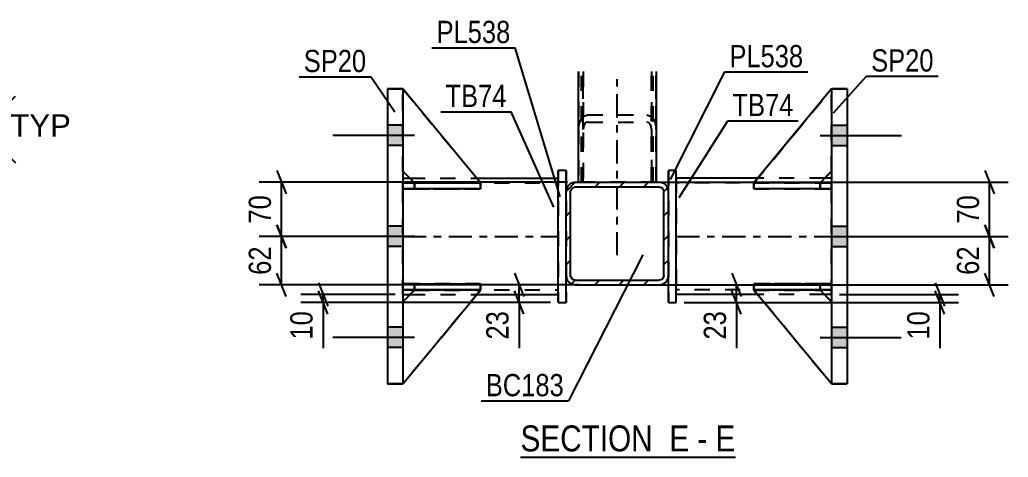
# Model space of a CAD drawing. Header units: millimetres. Extents: x 0 to 1757, y 0 to 560.
# Drawn here: x 1187.6 to 1314.9, y 61.3 to 117.6 of the extents above; entities that cross this region are included whole.
import ezdxf

# ---------------------------------------------------------------- set-up
doc = ezdxf.new("R2010")
doc.units = ezdxf.units.MM
doc.linetypes.add('DXK_LINE_DOT2', pattern=[3.9198, 1.9599, -1.9599])
doc.linetypes.add('DXK_LINE_DOT3', pattern=[5.9187, 2.979, -0.9799, 0.9799, -0.9799])
doc.styles.add('Arial', font='ARIAL.TTF', dxfattribs={"height": 0.2})
doc.styles.add('Arial Narrow', font='ARIALN.TTF', dxfattribs={"height": 0.2})

# ---------------------------------------------------------------- blocks, each defined once
blk = doc.blocks.new('Unknown-814276635-18 - 1250')
at = {"color": 6, "linetype": 'Continuous'}
blk.add_line((1252.1, 61.33), (1279.75, 61.33), dxfattribs=at)
at = {"color": 0, "linetype": 'Continuous'}
for points in [[(1270.21, 62.08), (1270.21, 65.58), (1252.1, 65.58), (1252.1, 62.08)], [(1273.82, 62.08), (1273.82, 65.58), (1271.26, 65.58), (1271.26, 62.08)], [(1276.14, 62.08), (1276.14, 65.58), (1274.87, 65.58), (1274.87, 62.08)], [(1279.75, 62.08), (1279.75, 65.58), (1277.19, 65.58), (1277.19, 62.08)]]:
    blk.add_wipeout(points, dxfattribs=at)
at = {"color": 7, "linetype": 'Continuous', "style": 'Arial Narrow'}
for s, p in [('SECTION ', (1252.1, 62.08)), ('E', (1271.26, 62.08)), ('E', (1277.19, 62.08)), ('-', (1274.87, 62.08))]:
    blk.add_text(s, height=3.34, dxfattribs=at).set_placement(p)
blk = doc.blocks.new('Part-814276635-1254 - 1250')
at = {"color": 7, "linetype": 'DXK_LINE_DOT2'}
for p, q in [((1292.15, 108.76), (1282.15, 96.65)), ((1282.15, 96.65), (1292.15, 108.76)), ((1292.15, 98.15), (1292.15, 108.76)), ((1290.65, 96.65), (1292.15, 98.15)), ((1290.65, 96.65), (1292.15, 98.15)), ((1282.15, 96.65), (1290.65, 96.65)), ((1282.15, 96.65), (1282.15, 96.65)), ((1290.65, 96.65), (1282.15, 96.65)), ((1290.65, 96.65), (1290.65, 96.65))]:
    blk.add_line(p, q, dxfattribs=at)
blk = doc.blocks.new('Part-814276635-1397 - 1250')
at = {"color": 7, "linetype": 'DXK_LINE_DOT2'}
for p, q in [((1236.95, 83.66), (1238.45, 83.66)), ((1246.95, 83.66), (1236.95, 83.66)), ((1236.95, 83.66), (1236.95, 83.66)), ((1236.95, 83.66), (1236.95, 82.86)), ((1236.95, 83.66), (1236.95, 82.86)), ((1238.45, 82.86), (1236.95, 82.86)), ((1236.95, 82.86), (1246.95, 82.86)), ((1236.95, 82.86), (1236.95, 82.86)), ((1238.45, 83.66), (1246.95, 83.66)), ((1238.45, 83.66), (1238.45, 82.86)), ((1246.95, 82.86), (1238.45, 82.86)), ((1246.95, 83.66), (1246.95, 82.86))]:
    blk.add_line(p, q, dxfattribs=at)
blk = doc.blocks.new('Part-814276635-1310 - 1250')
at = {"color": 2, "linetype": 'Continuous'}
for p, q in [((1238.45, 82.85), (1236.95, 81.35)), ((1236.95, 70.76), (1246.95, 82.85)), ((1246.95, 82.85), (1238.45, 82.85)), ((1238.45, 82.85), (1238.45, 82.85)), ((1246.95, 82.85), (1246.95, 82.85))]:
    blk.add_line(p, q, dxfattribs=at)
at = {"color": 7, "linetype": 'DXK_LINE_DOT2'}
for p, q in [((1236.95, 81.35), (1238.45, 82.85)), ((1236.95, 70.76), (1246.95, 82.85)), ((1238.45, 82.85), (1246.95, 82.85)), ((1236.95, 81.35), (1236.95, 70.76))]:
    blk.add_line(p, q, dxfattribs=at)
blk = doc.blocks.new('Part-814276635-1253 - 1250')
at = {"color": 7, "linetype": 'DXK_LINE_DOT2'}
for p, q in [((1282.15, 82.86), (1282.15, 83.66)), ((1282.15, 83.66), (1290.65, 83.66)), ((1292.15, 83.66), (1282.15, 83.66)), ((1290.65, 82.86), (1282.15, 82.86)), ((1282.15, 82.86), (1292.15, 82.86)), ((1290.65, 82.86), (1290.65, 83.66)), ((1290.65, 83.66), (1292.15, 83.66)), ((1292.15, 82.86), (1290.65, 82.86)), ((1292.15, 82.86), (1292.15, 83.66)), ((1292.15, 82.86), (1292.15, 83.66)), ((1292.15, 83.66), (1292.15, 83.66)), ((1292.15, 82.86), (1292.15, 82.86))]:
    blk.add_line(p, q, dxfattribs=at)
blk = doc.blocks.new('Part-814276635-1304 - 1250')
at = {"color": 2, "linetype": 'Continuous'}
for p, q in [((1282.65, 97.26), (1272.15, 97.26)), ((1292.15, 97.26), (1291.26, 97.26)), ((1282.64, 82.26), (1272.15, 82.26)), ((1292.15, 82.26), (1291.24, 82.26))]:
    blk.add_line(p, q, dxfattribs=at)
at = {"color": 7, "linetype": 'DXK_LINE_DOT2'}
for p, q in [((1272.15, 97.26), (1272.15, 97.26)), ((1272.15, 97.26), (1272.15, 82.26)), ((1272.15, 82.26), (1272.15, 97.26)), ((1272.15, 97.26), (1272.15, 97.26)), ((1291.26, 97.26), (1282.65, 97.26)), ((1292.15, 97.26), (1292.15, 97.26)), ((1292.15, 97.26), (1292.15, 97.26)), ((1292.15, 97.26), (1292.15, 82.26)), ((1292.15, 82.26), (1292.15, 97.26)), ((1272.15, 96.66), (1272.15, 96.66)), ((1292.15, 96.66), (1272.15, 96.66)), ((1272.15, 82.86), (1272.15, 82.86)), ((1292.15, 82.86), (1272.15, 82.86)), ((1272.15, 82.26), (1272.15, 82.26)), ((1272.15, 82.26), (1272.15, 82.26)), ((1291.24, 82.26), (1282.64, 82.26)), ((1292.15, 82.26), (1292.15, 82.26)), ((1292.15, 82.26), (1292.15, 82.26))]:
    blk.add_line(p, q, dxfattribs=at)
at = {"color": 7, "linetype": 'DXK_LINE_DOT3'}
blk.add_line((1272.15, 89.76), (1292.15, 89.76), dxfattribs=at)
blk = doc.blocks.new('Part-814276635-1255 - 1250')
at = {"color": 2, "linetype": 'Continuous'}
for p, q in [((1292.15, 108.76), (1282.15, 96.65)), ((1292.15, 108.76), (1292.15, 108.76)), ((1292.15, 108.76), (1292.15, 108.76)), ((1290.66, 96.66), (1292.15, 98.15)), ((1283.4, 96.65), (1282.15, 96.65)), ((1282.15, 96.65), (1282.15, 96.65))]:
    blk.add_line(p, q, dxfattribs=at)
at = {"color": 7, "linetype": 'DXK_LINE_DOT2'}
for p, q in [((1292.15, 108.76), (1282.15, 96.65)), ((1292.15, 98.15), (1292.15, 108.76)), ((1290.65, 96.65), (1292.15, 98.15)), ((1290.65, 96.65), (1282.15, 96.65)), ((1290.65, 96.65), (1283.4, 96.65)), ((1290.65, 96.65), (1290.66, 96.66)), ((1290.65, 96.65), (1290.65, 96.65))]:
    blk.add_line(p, q, dxfattribs=at)
blk = doc.blocks.new('Part-814276635-1335 - 1250')
at = {"color": 2, "linetype": 'Continuous'}
for p, q in [((1259.55, 96.72), (1259.55, 110.97)), ((1269.55, 110.97), (1269.55, 96.72))]:
    blk.add_line(p, q, dxfattribs=at)
at = {"color": 7, "linetype": 'DXK_LINE_DOT2'}
for p, q in [((1259.55, 110.97), (1259.55, 103.54)), ((1260.15, 110.97), (1260.15, 96.72)), ((1260.15, 103.54), (1260.15, 110.97)), ((1268.95, 110.97), (1268.95, 103.54)), ((1268.95, 96.72), (1268.95, 110.97)), ((1269.55, 103.54), (1269.55, 110.97)), ((1259.64, 104.25), (1259.9, 104.85)), ((1259.9, 104.85), (1260.29, 105.25)), ((1260.29, 105.25), (1260.75, 105.4)), ((1260.52, 104.4), (1260.33, 104.19)), ((1260.75, 104.47), (1260.52, 104.4)), ((1260.75, 105.4), (1268.35, 105.4)), ((1260.75, 104.47), (1268.35, 104.47)), ((1268.35, 105.4), (1268.81, 105.25)), ((1268.58, 104.4), (1268.35, 104.47)), ((1268.77, 104.19), (1268.58, 104.4)), ((1268.81, 105.25), (1269.2, 104.85)), ((1269.2, 104.85), (1269.46, 104.25)), ((1259.55, 103.54), (1259.64, 104.25)), ((1259.55, 103.54), (1259.55, 96.72)), ((1260.2, 103.89), (1260.15, 103.54)), ((1260.15, 96.72), (1260.15, 103.54)), ((1260.33, 104.19), (1260.2, 103.89)), ((1268.9, 103.89), (1268.77, 104.19)), ((1268.95, 103.54), (1268.9, 103.89)), ((1268.95, 103.54), (1268.95, 96.72)), ((1269.46, 104.25), (1269.55, 103.54)), ((1269.55, 96.72), (1269.55, 103.54)), ((1259.55, 96.72), (1269.55, 96.72))]:
    blk.add_line(p, q, dxfattribs=at)
blk = doc.blocks.new('Part-814276635-1256 - 1250')
at = {"color": 7, "linetype": 'DXK_LINE_DOT2'}
for p, q in [((1282.15, 82.85), (1290.65, 82.85)), ((1292.15, 70.76), (1282.15, 82.85)), ((1282.15, 82.85), (1282.15, 82.85)), ((1290.65, 82.85), (1282.15, 82.85)), ((1282.15, 82.85), (1292.15, 70.76)), ((1290.65, 82.85), (1292.15, 81.35)), ((1290.65, 82.85), (1290.65, 82.85)), ((1292.15, 81.35), (1290.65, 82.85)), ((1292.15, 81.35), (1292.15, 70.76))]:
    blk.add_line(p, q, dxfattribs=at)
blk = doc.blocks.new('Part-814276635-1394 - 1250')
at = {"color": 2, "linetype": 'Continuous'}
for p, q in [((1236.95, 95.86), (1236.95, 96.66)), ((1236.95, 96.66), (1245.7, 96.66)), ((1236.95, 96.66), (1236.95, 96.66)), ((1246.95, 95.86), (1236.95, 95.86)), ((1236.95, 95.86), (1236.95, 95.86)), ((1246.95, 96.66), (1246.94, 96.66)), ((1246.95, 95.86), (1246.95, 96.66))]:
    blk.add_line(p, q, dxfattribs=at)
at = {"color": 7, "linetype": 'DXK_LINE_DOT2'}
for p, q in [((1236.95, 95.86), (1236.95, 96.66)), ((1238.45, 96.66), (1236.95, 96.66)), ((1236.95, 95.86), (1238.45, 95.86)), ((1238.45, 95.86), (1238.45, 96.66)), ((1238.45, 96.66), (1246.94, 96.66)), ((1238.45, 95.86), (1246.95, 95.86))]:
    blk.add_line(p, q, dxfattribs=at)
blk = doc.blocks.new('Part-814276635-1273 - 1250')
at = {"color": 2, "linetype": 'Continuous'}
for p, q in [((1236.95, 97.26), (1237.84, 97.26)), ((1246.45, 97.26), (1256.95, 97.26)), ((1236.95, 82.26), (1237.86, 82.26)), ((1246.46, 82.26), (1256.95, 82.26))]:
    blk.add_line(p, q, dxfattribs=at)
at = {"color": 7, "linetype": 'DXK_LINE_DOT2'}
for p, q in [((1236.95, 97.26), (1236.95, 97.26)), ((1236.95, 97.26), (1236.95, 82.26)), ((1236.95, 82.26), (1236.95, 97.26)), ((1236.95, 97.26), (1236.95, 97.26)), ((1237.84, 97.26), (1246.45, 97.26)), ((1256.95, 82.26), (1256.95, 97.26)), ((1256.95, 82.26), (1256.95, 97.26)), ((1236.95, 96.66), (1236.95, 96.66)), ((1236.95, 96.66), (1256.95, 96.66)), ((1236.95, 82.86), (1236.95, 82.86)), ((1236.95, 82.86), (1256.95, 82.86)), ((1236.95, 82.26), (1236.95, 82.26)), ((1236.95, 82.26), (1236.95, 82.26)), ((1237.86, 82.26), (1246.46, 82.26))]:
    blk.add_line(p, q, dxfattribs=at)
at = {"color": 7, "linetype": 'DXK_LINE_DOT3'}
blk.add_line((1236.95, 89.76), (1256.95, 89.76), dxfattribs=at)
blk = doc.blocks.new('Part-814276635-1257 - 1250')
at = {"color": 2, "linetype": 'Continuous'}
for p, q in [((1282.15, 82.85), (1282.15, 82.85)), ((1290.65, 82.85), (1282.15, 82.85)), ((1292.15, 70.76), (1282.15, 82.85)), ((1290.65, 82.85), (1290.65, 82.85)), ((1292.15, 81.35), (1290.65, 82.85))]:
    blk.add_line(p, q, dxfattribs=at)
at = {"color": 7, "linetype": 'DXK_LINE_DOT2'}
for p, q in [((1282.15, 82.85), (1290.65, 82.85)), ((1292.15, 70.76), (1282.15, 82.85)), ((1290.65, 82.85), (1292.15, 81.35)), ((1292.15, 81.35), (1292.15, 70.76))]:
    blk.add_line(p, q, dxfattribs=at)
blk = doc.blocks.new('Part-814276635-1395 - 1250')
at = {"color": 2, "linetype": 'Continuous'}
for p, q in [((1236.95, 82.86), (1236.95, 83.66)), ((1236.95, 83.66), (1246.95, 83.66)), ((1236.95, 83.66), (1236.95, 83.66)), ((1246.95, 82.86), (1236.95, 82.86)), ((1236.95, 82.86), (1236.95, 82.86)), ((1246.95, 82.86), (1246.95, 83.66))]:
    blk.add_line(p, q, dxfattribs=at)
at = {"color": 7, "linetype": 'DXK_LINE_DOT2'}
for p, q in [((1236.95, 82.86), (1236.95, 83.66)), ((1238.45, 83.66), (1236.95, 83.66)), ((1236.95, 82.86), (1238.45, 82.86)), ((1238.45, 82.86), (1238.45, 83.66)), ((1246.95, 83.66), (1238.45, 83.66)), ((1238.45, 82.86), (1246.95, 82.86))]:
    blk.add_line(p, q, dxfattribs=at)
blk = doc.blocks.new('Part-814276635-1331 - 1250')
at = {"linetype": 'Continuous'}
h = blk.add_hatch(dxfattribs=at)
h.set_pattern_fill('', scale=0.7, style=0, pattern_type=0)
h.set_pattern_definition([(45, (1259.15, 96.7202), (-1.57154, 1.57154), [])])
h.paths.add_polyline_path([(1269.95, 96.72), (1259.15, 96.72), (1258.69, 96.63), (1258.3, 96.37), (1258.04, 95.98), (1257.95, 95.52), (1257.95, 84.72), (1258.04, 84.26), (1258.3, 83.87), (1258.69, 83.61), (1259.15, 83.52), (1269.95, 83.52), (1270.41, 83.61), (1270.8, 83.87), (1271.06, 84.26), (1271.15, 84.72), (1271.15, 95.52), (1271.06, 95.98), (1270.8, 96.37), (1270.41, 96.63)])
h.paths.add_polyline_path([(1270.5, 95.75), (1270.55, 95.52), (1270.55, 84.72), (1270.5, 84.49), (1270.37, 84.3), (1270.18, 84.17), (1269.95, 84.12), (1259.15, 84.12), (1258.92, 84.17), (1258.73, 84.3), (1258.6, 84.49), (1258.55, 84.72), (1258.55, 95.52), (1258.6, 95.75), (1258.73, 95.94), (1258.92, 96.07), (1259.15, 96.12), (1269.95, 96.12), (1270.18, 96.07), (1270.37, 95.94)])
at = {"color": 2, "linetype": 'Continuous'}
for p, q in [((1259.15, 96.72), (1258.69, 96.63)), ((1259.15, 96.72), (1259.15, 96.72)), ((1259.15, 96.72), (1269.95, 96.72)), ((1269.95, 96.72), (1269.95, 96.72)), ((1270.41, 96.63), (1269.95, 96.72)), ((1258.04, 95.98), (1257.95, 95.52)), ((1257.95, 95.52), (1257.95, 95.52)), ((1257.95, 84.72), (1257.95, 95.52)), ((1258.55, 95.52), (1258.6, 95.75)), ((1258.55, 95.52), (1258.55, 95.52)), ((1258.55, 84.72), (1258.55, 95.52)), ((1258.6, 95.75), (1258.73, 95.94)), ((1258.73, 95.94), (1258.92, 96.07)), ((1258.92, 96.07), (1259.15, 96.12)), ((1259.15, 96.12), (1259.15, 96.12)), ((1259.15, 96.12), (1269.95, 96.12)), ((1269.95, 96.12), (1269.95, 96.12)), ((1269.95, 96.12), (1270.18, 96.07)), ((1270.18, 96.07), (1270.37, 95.94)), ((1270.37, 95.94), (1270.5, 95.75)), ((1270.5, 95.75), (1270.55, 95.52)), ((1270.55, 95.52), (1270.55, 95.52)), ((1270.55, 84.72), (1270.55, 95.52)), ((1271.15, 95.52), (1271.06, 95.98)), ((1271.15, 95.52), (1271.15, 95.52)), ((1271.15, 84.72), (1271.15, 95.52)), ((1257.95, 84.72), (1257.95, 84.72)), ((1257.95, 84.72), (1258.04, 84.26)), ((1258.55, 84.72), (1258.55, 84.72)), ((1258.6, 84.49), (1258.55, 84.72)), ((1258.73, 84.3), (1258.6, 84.49)), ((1258.92, 84.17), (1258.73, 84.3)), ((1259.15, 84.12), (1258.92, 84.17)), ((1259.15, 84.12), (1259.15, 84.12)), ((1259.15, 84.12), (1269.95, 84.12)), ((1270.18, 84.17), (1269.95, 84.12)), ((1269.95, 84.12), (1269.95, 84.12)), ((1270.37, 84.3), (1270.18, 84.17)), ((1270.5, 84.49), (1270.37, 84.3)), ((1270.55, 84.72), (1270.5, 84.49)), ((1270.55, 84.72), (1270.55, 84.72)), ((1271.06, 84.26), (1271.15, 84.72)), ((1271.15, 84.72), (1271.15, 84.72)), ((1258.69, 83.61), (1259.15, 83.52)), ((1259.15, 83.52), (1259.15, 83.52)), ((1259.15, 83.52), (1269.95, 83.52)), ((1269.95, 83.52), (1270.41, 83.61)), ((1269.95, 83.52), (1269.95, 83.52))]:
    blk.add_line(p, q, dxfattribs=at)
at = {"color": 7, "linetype": 'DXK_LINE_DOT3'}
blk.add_line((1264.55, 90.12), (1264.55, 90.12), dxfattribs=at)
at = {"color": 2, "linetype": 'Continuous'}
for centre, start, end in [((1259.15, 95.52), 112.4999, 157.4999), ((1269.95, 95.52), 22.4999, 67.4999), ((1259.15, 84.72), 202.4999, 247.4999), ((1269.95, 84.72), 292.4999, 337.4999)]:
    blk.add_arc(centre, 1.2, start, end, dxfattribs=at)
blk = doc.blocks.new('Part-814276635-1294 - 1250')
at = {"color": 2, "linetype": 'Continuous'}
for p, q in [((1256.95, 81.26), (1256.95, 98.26)), ((1257.95, 98.26), (1256.95, 98.26)), ((1257.95, 95.52), (1257.95, 98.26)), ((1257.95, 81.26), (1257.95, 84.72)), ((1256.95, 81.26), (1257.95, 81.26))]:
    blk.add_line(p, q, dxfattribs=at)
at = {"color": 7, "linetype": 'DXK_LINE_DOT2'}
for p, q in [((1256.95, 98.26), (1256.95, 81.26)), ((1257.95, 98.26), (1257.95, 81.26)), ((1257.95, 84.72), (1257.95, 95.52))]:
    blk.add_line(p, q, dxfattribs=at)
blk = doc.blocks.new('Bolt-814276635-1423 - 1250')
at = {"linetype": 'Continuous'}
for points in [[(1294.15, 101.46), (1294.15, 104.06), (1292.15, 104.06), (1292.15, 101.46)], [(1294.15, 101.46), (1294.15, 104.06), (1292.15, 104.06), (1292.15, 101.46)], [(1294.15, 101.46), (1294.15, 104.06), (1292.15, 104.06), (1292.15, 101.46)], [(1294.15, 88.46), (1294.15, 91.06), (1292.15, 91.06), (1292.15, 88.46)], [(1294.15, 88.46), (1294.15, 91.06), (1292.15, 91.06), (1292.15, 88.46)], [(1294.15, 75.46), (1294.15, 78.06), (1292.15, 78.06), (1292.15, 75.46)], [(1294.15, 75.46), (1294.15, 78.06), (1292.15, 78.06), (1292.15, 75.46)], [(1294.15, 75.46), (1294.15, 78.06), (1292.15, 78.06), (1292.15, 75.46)]]:
    blk.add_hatch(color=1, dxfattribs=at).paths.add_polyline_path(points)
at = {"color": 1, "linetype": 'Continuous'}
for p, q in [((1292.15, 104.06), (1294.15, 104.06)), ((1292.15, 104.06), (1294.15, 104.06)), ((1292.15, 104.06), (1294.15, 104.06)), ((1290.65, 102.76), (1301.15, 102.76)), ((1290.65, 102.76), (1301.15, 102.76)), ((1290.65, 102.76), (1301.15, 102.76)), ((1292.15, 101.46), (1294.15, 101.46)), ((1292.15, 101.46), (1294.15, 101.46)), ((1292.15, 101.46), (1294.15, 101.46)), ((1292.15, 91.06), (1294.15, 91.06)), ((1292.15, 91.06), (1294.15, 91.06)), ((1290.65, 89.76), (1301.15, 89.76)), ((1290.65, 89.76), (1301.15, 89.76)), ((1292.15, 88.46), (1294.15, 88.46)), ((1292.15, 88.46), (1294.15, 88.46)), ((1292.15, 78.06), (1294.15, 78.06)), ((1292.15, 78.06), (1294.15, 78.06)), ((1292.15, 78.06), (1294.15, 78.06)), ((1290.65, 76.76), (1301.15, 76.76)), ((1290.65, 76.76), (1301.15, 76.76)), ((1290.65, 76.76), (1301.15, 76.76)), ((1292.15, 75.46), (1294.15, 75.46)), ((1292.15, 75.46), (1294.15, 75.46)), ((1292.15, 75.46), (1294.15, 75.46))]:
    blk.add_line(p, q, dxfattribs=at)
blk = doc.blocks.new('Part-814276635-1299 - 1250')
at = {"color": 2, "linetype": 'Continuous'}
for p, q in [((1271.15, 95.52), (1271.15, 98.26)), ((1272.15, 98.26), (1271.15, 98.26)), ((1272.15, 81.26), (1272.15, 98.26)), ((1271.15, 81.26), (1271.15, 84.72)), ((1271.15, 81.26), (1272.15, 81.26))]:
    blk.add_line(p, q, dxfattribs=at)
at = {"color": 7, "linetype": 'DXK_LINE_DOT2'}
for p, q in [((1271.15, 98.26), (1271.15, 81.26)), ((1272.15, 81.26), (1272.15, 98.26)), ((1271.15, 84.72), (1271.15, 95.52))]:
    blk.add_line(p, q, dxfattribs=at)
blk = doc.blocks.new('Part-814276635-1308 - 1250')
at = {"color": 2, "linetype": 'Continuous'}
for p, q in [((1236.95, 108.76), (1236.95, 108.76)), ((1236.95, 108.76), (1236.95, 108.76)), ((1246.95, 96.65), (1236.95, 108.76)), ((1238.44, 96.66), (1236.95, 98.15)), ((1245.7, 96.65), (1246.95, 96.65)), ((1246.95, 96.65), (1246.95, 96.65))]:
    blk.add_line(p, q, dxfattribs=at)
at = {"color": 7, "linetype": 'DXK_LINE_DOT2'}
for p, q in [((1236.95, 98.15), (1236.95, 108.76)), ((1236.95, 108.76), (1246.95, 96.65)), ((1238.45, 96.65), (1236.95, 98.15)), ((1238.45, 96.65), (1238.44, 96.66)), ((1246.95, 96.65), (1238.45, 96.65)), ((1238.45, 96.65), (1238.45, 96.65)), ((1238.45, 96.65), (1245.7, 96.65))]:
    blk.add_line(p, q, dxfattribs=at)
blk = doc.blocks.new('Part-814276635-1309 - 1250')
at = {"color": 7, "linetype": 'DXK_LINE_DOT2'}
for p, q in [((1238.45, 82.85), (1236.95, 81.35)), ((1236.95, 70.76), (1246.95, 82.85)), ((1236.95, 81.35), (1238.45, 82.85)), ((1246.95, 82.85), (1236.95, 70.76)), ((1246.95, 82.85), (1238.45, 82.85)), ((1238.45, 82.85), (1238.45, 82.85)), ((1238.45, 82.85), (1246.95, 82.85)), ((1246.95, 82.85), (1246.95, 82.85)), ((1236.95, 81.35), (1236.95, 70.76))]:
    blk.add_line(p, q, dxfattribs=at)
blk = doc.blocks.new('Part-814276635-1311 - 1250')
at = {"color": 2, "linetype": 'Continuous'}
for p, q in [((1282.16, 96.66), (1282.15, 96.66)), ((1282.15, 96.66), (1282.15, 95.86)), ((1292.15, 95.86), (1282.15, 95.86)), ((1292.15, 96.66), (1283.4, 96.66)), ((1292.15, 96.66), (1292.15, 96.66)), ((1292.15, 96.66), (1292.15, 95.86)), ((1292.15, 95.86), (1292.15, 95.86))]:
    blk.add_line(p, q, dxfattribs=at)
at = {"color": 7, "linetype": 'DXK_LINE_DOT2'}
for p, q in [((1282.15, 95.86), (1290.65, 95.86)), ((1283.4, 96.66), (1282.16, 96.66)), ((1290.65, 96.66), (1282.16, 96.66)), ((1290.65, 96.66), (1292.15, 96.66)), ((1290.65, 96.66), (1290.65, 95.86)), ((1290.65, 95.86), (1292.15, 95.86)), ((1292.15, 96.66), (1292.15, 95.86))]:
    blk.add_line(p, q, dxfattribs=at)
blk = doc.blocks.new('Bolt-814276635-1440 - 1250')
at = {"linetype": 'Continuous'}
for points in [[(1236.95, 101.46), (1236.95, 104.06), (1234.95, 104.06), (1234.95, 101.46)], [(1236.95, 101.46), (1236.95, 104.06), (1234.95, 104.06), (1234.95, 101.46)], [(1236.95, 101.46), (1236.95, 104.06), (1234.95, 104.06), (1234.95, 101.46)], [(1236.95, 88.46), (1236.95, 91.06), (1234.95, 91.06), (1234.95, 88.46)], [(1236.95, 88.46), (1236.95, 91.06), (1234.95, 91.06), (1234.95, 88.46)], [(1236.95, 75.46), (1236.95, 78.06), (1234.95, 78.06), (1234.95, 75.46)], [(1236.95, 75.46), (1236.95, 78.06), (1234.95, 78.06), (1234.95, 75.46)], [(1236.95, 75.46), (1236.95, 78.06), (1234.95, 78.06), (1234.95, 75.46)]]:
    blk.add_hatch(color=1, dxfattribs=at).paths.add_polyline_path(points)
at = {"color": 1, "linetype": 'Continuous'}
for p, q in [((1236.95, 104.06), (1234.95, 104.06)), ((1236.95, 104.06), (1234.95, 104.06)), ((1236.95, 104.06), (1234.95, 104.06)), ((1238.45, 102.76), (1227.95, 102.76)), ((1238.45, 102.76), (1227.95, 102.76)), ((1238.45, 102.76), (1227.95, 102.76)), ((1236.95, 101.46), (1234.95, 101.46)), ((1236.95, 101.46), (1234.95, 101.46)), ((1236.95, 101.46), (1234.95, 101.46)), ((1236.95, 91.06), (1234.95, 91.06)), ((1236.95, 91.06), (1234.95, 91.06)), ((1238.45, 89.76), (1227.95, 89.76)), ((1238.45, 89.76), (1227.95, 89.76)), ((1236.95, 88.46), (1234.95, 88.46)), ((1236.95, 88.46), (1234.95, 88.46)), ((1236.95, 78.06), (1234.95, 78.06)), ((1236.95, 78.06), (1234.95, 78.06)), ((1236.95, 78.06), (1234.95, 78.06)), ((1238.45, 76.76), (1227.95, 76.76)), ((1238.45, 76.76), (1227.95, 76.76)), ((1238.45, 76.76), (1227.95, 76.76)), ((1236.95, 75.46), (1234.95, 75.46)), ((1236.95, 75.46), (1234.95, 75.46)), ((1236.95, 75.46), (1234.95, 75.46))]:
    blk.add_line(p, q, dxfattribs=at)
blk = doc.blocks.new('Part-814276635-1376 - 1250')
at = {"color": 2, "linetype": 'Continuous'}
for p, q in [((1234.95, 108.76), (1234.95, 108.76)), ((1234.95, 108.76), (1236.95, 108.76)), ((1234.95, 108.76), (1234.95, 70.76)), ((1236.95, 108.76), (1236.95, 108.76)), ((1236.95, 108.76), (1236.95, 70.76)), ((1234.95, 70.76), (1234.95, 70.76)), ((1236.95, 70.76), (1234.95, 70.76)), ((1236.95, 70.76), (1236.95, 70.76))]:
    blk.add_line(p, q, dxfattribs=at)
at = {"color": 7, "linetype": 'DXK_LINE_DOT2'}
for p, q in [((1236.95, 108.76), (1234.95, 108.76)), ((1234.95, 108.76), (1234.95, 70.76)), ((1236.95, 108.76), (1236.95, 70.76)), ((1234.95, 70.76), (1236.95, 70.76))]:
    blk.add_line(p, q, dxfattribs=at)
blk = doc.blocks.new('Part-814276635-1312 - 1250')
at = {"color": 2, "linetype": 'Continuous'}
for p, q in [((1282.15, 83.66), (1292.15, 83.66)), ((1282.15, 83.66), (1282.15, 82.86)), ((1292.15, 82.86), (1282.15, 82.86)), ((1292.15, 83.66), (1292.15, 83.66)), ((1292.15, 83.66), (1292.15, 82.86)), ((1292.15, 82.86), (1292.15, 82.86))]:
    blk.add_line(p, q, dxfattribs=at)
at = {"color": 7, "linetype": 'DXK_LINE_DOT2'}
for p, q in [((1290.65, 83.66), (1282.15, 83.66)), ((1282.15, 82.86), (1290.65, 82.86)), ((1292.15, 83.66), (1290.65, 83.66)), ((1290.65, 83.66), (1290.65, 82.86)), ((1290.65, 82.86), (1292.15, 82.86)), ((1292.15, 83.66), (1292.15, 82.86))]:
    blk.add_line(p, q, dxfattribs=at)
blk = doc.blocks.new('Part-814276635-1313 - 1250')
at = {"color": 7, "linetype": 'DXK_LINE_DOT2'}
for p, q in [((1282.15, 95.86), (1282.15, 96.66)), ((1282.15, 96.66), (1290.65, 96.66)), ((1292.15, 96.66), (1282.15, 96.66)), ((1290.65, 95.86), (1282.15, 95.86)), ((1282.15, 95.86), (1292.15, 95.86)), ((1290.65, 95.86), (1290.65, 96.66)), ((1290.65, 96.66), (1292.15, 96.66)), ((1292.15, 95.86), (1290.65, 95.86)), ((1292.15, 95.86), (1292.15, 96.66)), ((1292.15, 95.86), (1292.15, 96.66)), ((1292.15, 96.66), (1292.15, 96.66)), ((1292.15, 95.86), (1292.15, 95.86))]:
    blk.add_line(p, q, dxfattribs=at)
blk = doc.blocks.new('Part-814276635-1336 - 1250')
at = {"color": 7, "linetype": 'DXK_LINE_DOT2'}
for p, q in [((1259.55, 96.72), (1259.55, 110.97)), ((1259.55, 96.72), (1259.55, 110.97)), ((1259.95, 96.72), (1259.95, 110.97)), ((1259.95, 96.72), (1259.95, 110.97)), ((1269.15, 96.72), (1269.15, 110.97)), ((1269.15, 96.72), (1269.15, 110.97)), ((1269.55, 96.72), (1269.55, 110.97)), ((1269.55, 110.97), (1269.55, 96.72)), ((1269.55, 96.72), (1259.55, 96.72)), ((1269.55, 96.72), (1269.55, 96.72))]:
    blk.add_line(p, q, dxfattribs=at)
at = {"color": 7, "linetype": 'DXK_LINE_DOT3'}
blk.add_line((1264.55, 87.32), (1264.55, 110.97), dxfattribs=at)
blk = doc.blocks.new('Part-814276635-1393 - 1250')
at = {"color": 2, "linetype": 'Continuous'}
for p, q in [((1292.15, 108.76), (1294.15, 108.76)), ((1292.15, 108.76), (1292.15, 108.76)), ((1292.15, 108.76), (1292.15, 70.76)), ((1294.15, 108.76), (1294.15, 108.76)), ((1294.15, 108.76), (1294.15, 70.76)), ((1294.15, 70.76), (1292.15, 70.76)), ((1292.15, 70.76), (1292.15, 70.76)), ((1294.15, 70.76), (1294.15, 70.76))]:
    blk.add_line(p, q, dxfattribs=at)
at = {"color": 7, "linetype": 'DXK_LINE_DOT2'}
for p, q in [((1294.15, 108.76), (1292.15, 108.76)), ((1292.15, 108.76), (1292.15, 70.76)), ((1294.15, 108.76), (1294.15, 70.76)), ((1292.15, 70.76), (1294.15, 70.76))]:
    blk.add_line(p, q, dxfattribs=at)
blk = doc.blocks.new('Part-814276635-1396 - 1250')
at = {"color": 7, "linetype": 'DXK_LINE_DOT2'}
for p, q in [((1236.95, 96.66), (1238.45, 96.66)), ((1246.95, 96.66), (1236.95, 96.66)), ((1236.95, 96.66), (1236.95, 96.66)), ((1236.95, 96.66), (1236.95, 95.86)), ((1236.95, 96.66), (1236.95, 95.86)), ((1238.45, 95.86), (1236.95, 95.86)), ((1236.95, 95.86), (1246.95, 95.86)), ((1236.95, 95.86), (1236.95, 95.86)), ((1238.45, 96.66), (1246.95, 96.66)), ((1238.45, 96.66), (1238.45, 95.86)), ((1246.95, 95.86), (1238.45, 95.86)), ((1246.95, 96.66), (1246.95, 95.86))]:
    blk.add_line(p, q, dxfattribs=at)
blk = doc.blocks.new('Part-814276635-1398 - 1250')
at = {"color": 7, "linetype": 'DXK_LINE_DOT2'}
for p, q in [((1236.95, 98.15), (1236.95, 108.76)), ((1236.95, 108.76), (1246.95, 96.65)), ((1236.95, 108.76), (1246.95, 96.65)), ((1238.45, 96.65), (1236.95, 98.15)), ((1238.45, 96.65), (1236.95, 98.15)), ((1246.95, 96.65), (1238.45, 96.65)), ((1238.45, 96.65), (1238.45, 96.65)), ((1238.45, 96.65), (1246.95, 96.65)), ((1246.95, 96.65), (1246.95, 96.65))]:
    blk.add_line(p, q, dxfattribs=at)
blk = doc.blocks.new('StraightDimension-814276635-1506 - 1250')
at = {"color": 7, "linetype": 'Continuous'}
for p, q in [((1311.88, 91.26), (1313.08, 88.26)), ((1299.93, 89.76), (1314.88, 89.76)), ((1312.48, 83.52), (1312.48, 89.76)), ((1313.08, 82.02), (1311.88, 85.02)), ((1269.57, 83.52), (1314.88, 83.52))]:
    blk.add_line(p, q, dxfattribs=at)
at = {"color": 0}
blk.add_wipeout([(1311.73, 89.07), (1307.53, 89.07), (1307.53, 84.21), (1311.73, 84.21)], dxfattribs=at)
at = {"color": 3, "style": 'Arial Narrow'}
blk.add_text('62', height=2.863, rotation=90.0002, dxfattribs=at).set_placement((1311.13, 84.81))
blk = doc.blocks.new('StraightDimension-814276635-1539 - 1250')
at = {"color": 7, "linetype": 'Continuous'}
for p, q in [((1220.72, 91.26), (1221.92, 88.26)), ((1228.7, 89.76), (1218.47, 89.76)), ((1221.32, 83.52), (1221.32, 89.76)), ((1221.92, 82.02), (1220.72, 85.02)), ((1258.15, 83.52), (1218.47, 83.52))]:
    blk.add_line(p, q, dxfattribs=at)
at = {"color": 0}
blk.add_wipeout([(1220.57, 89.07), (1216.37, 89.07), (1216.37, 84.21), (1220.57, 84.21)], dxfattribs=at)
at = {"color": 3, "style": 'Arial Narrow'}
blk.add_text('62', height=2.863, rotation=90.0002, dxfattribs=at).set_placement((1219.97, 84.81))
blk = doc.blocks.new('StraightDimension-814276635-1528 - 1250')
at = {"color": 7, "linetype": 'Continuous'}
for p, q in [((1279.3, 85.02), (1280.5, 82.02)), ((1269.69, 83.52), (1282.3, 83.52)), ((1280.5, 79.76), (1279.3, 82.76)), ((1279.9, 81.26), (1279.9, 83.52)), ((1273.15, 81.26), (1282.3, 81.26)), ((1279.9, 81.26), (1279.9, 75.36)), ((1279.9, 81.26), (1279.9, 75.36))]:
    blk.add_line(p, q, dxfattribs=at)
at = {"color": 0}
blk.add_wipeout([(1279.15, 80.74), (1274.95, 80.74), (1274.95, 75.88), (1279.15, 75.88)], dxfattribs=at)
at = {"color": 3, "style": 'Arial Narrow'}
blk.add_text('23', height=2.863, rotation=90.0002, dxfattribs=at).set_placement((1278.55, 76.48))
blk = doc.blocks.new('StraightDimension-814276635-1479 - 1250')
at = {"color": 7, "linetype": 'Continuous'}
for p, q in [((1226.07, 83.76), (1227.27, 80.76)), ((1227.27, 79.76), (1226.07, 82.76)), ((1235.95, 82.26), (1223.82, 82.26)), ((1226.67, 81.26), (1226.67, 82.26)), ((1255.95, 81.26), (1223.82, 81.26)), ((1226.67, 81.26), (1226.67, 75.36)), ((1226.67, 81.26), (1226.67, 75.36))]:
    blk.add_line(p, q, dxfattribs=at)
at = {"color": 0}
blk.add_wipeout([(1225.92, 80.74), (1221.72, 80.74), (1221.72, 75.88), (1225.92, 75.88)], dxfattribs=at)
at = {"color": 3, "style": 'Arial Narrow'}
blk.add_text('10', height=2.863, rotation=90.0002, dxfattribs=at).set_placement((1225.32, 76.48))
blk = doc.blocks.new('StraightDimension-814276635-1494 - 1250')
at = {"color": 7, "linetype": 'Continuous'}
for p, q in [((1305.49, 83.76), (1306.69, 80.76)), ((1306.69, 79.76), (1305.49, 82.76)), ((1293.15, 82.26), (1308.49, 82.26)), ((1306.09, 81.26), (1306.09, 82.26)), ((1273.15, 81.26), (1308.49, 81.26)), ((1306.09, 81.26), (1306.09, 75.36)), ((1306.09, 81.26), (1306.09, 75.36))]:
    blk.add_line(p, q, dxfattribs=at)
at = {"color": 0}
blk.add_wipeout([(1305.34, 80.74), (1301.14, 80.74), (1301.14, 75.88), (1305.34, 75.88)], dxfattribs=at)
at = {"color": 3, "style": 'Arial Narrow'}
blk.add_text('10', height=2.863, rotation=90.0002, dxfattribs=at).set_placement((1304.74, 76.48))
blk = doc.blocks.new('StraightDimension-814276635-1516 - 1250')
at = {"color": 7, "linetype": 'Continuous'}
for p, q in [((1311.88, 98.22), (1313.08, 95.22)), ((1270.24, 96.72), (1314.88, 96.72)), ((1312.48, 89.76), (1312.48, 96.72)), ((1313.08, 88.26), (1311.88, 91.26)), ((1299.93, 89.76), (1314.88, 89.76))]:
    blk.add_line(p, q, dxfattribs=at)
at = {"color": 0}
blk.add_wipeout([(1311.73, 95.67), (1307.53, 95.67), (1307.53, 90.81), (1311.73, 90.81)], dxfattribs=at)
at = {"color": 3, "style": 'Arial Narrow'}
blk.add_text('70', height=2.863, rotation=90.0002, dxfattribs=at).set_placement((1311.13, 91.41))
blk = doc.blocks.new('StraightDimension-814276635-1549 - 1250')
at = {"color": 7, "linetype": 'Continuous'}
for p, q in [((1220.72, 98.22), (1221.92, 95.22)), ((1258.15, 96.72), (1218.47, 96.72)), ((1221.32, 89.76), (1221.32, 96.72)), ((1221.92, 88.26), (1220.72, 91.26)), ((1228.7, 89.76), (1218.47, 89.76))]:
    blk.add_line(p, q, dxfattribs=at)
at = {"color": 0}
blk.add_wipeout([(1220.57, 95.67), (1216.37, 95.67), (1216.37, 90.81), (1220.57, 90.81)], dxfattribs=at)
at = {"color": 3, "style": 'Arial Narrow'}
blk.add_text('70', height=2.863, rotation=90.0002, dxfattribs=at).set_placement((1219.97, 91.41))
blk = doc.blocks.new('StraightDimension-814276635-1561 - 1250')
at = {"color": 7, "linetype": 'Continuous'}
for p, q in [((1251.3, 85.02), (1252.5, 82.02)), ((1259.6, 83.52), (1249.05, 83.52)), ((1252.5, 79.76), (1251.3, 82.76)), ((1251.9, 81.26), (1251.9, 83.52)), ((1255.95, 81.26), (1249.05, 81.26)), ((1251.9, 81.26), (1251.9, 75.36)), ((1251.9, 81.26), (1251.9, 75.36))]:
    blk.add_line(p, q, dxfattribs=at)
at = {"color": 0}
blk.add_wipeout([(1251.15, 80.74), (1246.95, 80.74), (1246.95, 75.88), (1251.15, 75.88)], dxfattribs=at)
at = {"color": 3, "style": 'Arial Narrow'}
blk.add_text('23', height=2.863, rotation=90.0002, dxfattribs=at).set_placement((1250.55, 76.48))
blk = doc.blocks.new('Mark-814276635-1389 - 1250')
at = {"color": 0}
blk.add_wipeout([(1305.28, 110.98), (1305.28, 113.98), (1297.24, 113.98), (1297.24, 110.98)], dxfattribs=at)
blk.add_wipeout([(1305.28, 110.98), (1305.28, 113.98), (1297.24, 113.98), (1297.24, 110.98)], dxfattribs=at)
at = {"color": 30, "linetype": 'Continuous'}
for p, q in [((1292.37, 105.68), (1296.64, 110.38)), ((1296.64, 110.38), (1305.88, 110.38))]:
    blk.add_line(p, q, dxfattribs=at)
at = {"color": 3, "style": 'Arial Narrow'}
blk.add_text('SP20', height=2.863, dxfattribs=at).set_placement((1297.24, 110.98))
blk = doc.blocks.new('Mark-814276635-1290 - 1250')
at = {"color": 0}
blk.add_wipeout([(1250.79, 114.65), (1250.79, 117.65), (1241.29, 117.65), (1241.29, 114.65)], dxfattribs=at)
blk.add_wipeout([(1250.79, 114.65), (1250.79, 117.65), (1241.29, 117.65), (1241.29, 114.65)], dxfattribs=at)
at = {"color": 30, "linetype": 'Continuous'}
for p in [(1240.69, 114.05), (1257.18, 94.83)]:
    blk.add_line(p, (1251.39, 114.05), dxfattribs=at)
at = {"color": 3, "style": 'Arial Narrow'}
blk.add_text('PL538', height=2.863, dxfattribs=at).set_placement((1241.29, 114.65))
blk = doc.blocks.new('Mark-814276635-1268 - 1250')
at = {"color": 0}
blk.add_wipeout([(1250.29, 106.41), (1250.29, 109.41), (1242.44, 109.41), (1242.44, 106.41)], dxfattribs=at)
blk.add_wipeout([(1250.29, 106.41), (1250.29, 109.41), (1242.44, 109.41), (1242.44, 106.41)], dxfattribs=at)
at = {"color": 30, "linetype": 'Continuous'}
for p in [(1241.84, 105.81), (1256.37, 93.54)]:
    blk.add_line(p, (1250.89, 105.81), dxfattribs=at)
at = {"color": 3, "style": 'Arial Narrow'}
blk.add_text('TB74', height=2.863, dxfattribs=at).set_placement((1242.44, 106.41))
blk = doc.blocks.new('Mark-814276635-1295 - 1250')
at = {"color": 0}
blk.add_wipeout([(1288.49, 111.53), (1288.49, 114.53), (1278.99, 114.53), (1278.99, 111.53)], dxfattribs=at)
blk.add_wipeout([(1288.49, 111.53), (1288.49, 114.53), (1278.99, 114.53), (1278.99, 111.53)], dxfattribs=at)
at = {"color": 30, "linetype": 'Continuous'}
for p, q in [((1271.39, 97.1), (1278.39, 110.93)), ((1278.39, 110.93), (1289.09, 110.93))]:
    blk.add_line(p, q, dxfattribs=at)
at = {"color": 3, "style": 'Arial Narrow'}
blk.add_text('PL538', height=2.863, dxfattribs=at).set_placement((1278.99, 111.53))
blk = doc.blocks.new('Mark-814276635-1300 - 1250')
at = {"color": 0}
blk.add_wipeout([(1287.24, 105.24), (1287.24, 108.24), (1279.38, 108.24), (1279.38, 105.24)], dxfattribs=at)
blk.add_wipeout([(1287.24, 105.24), (1287.24, 108.24), (1279.38, 108.24), (1279.38, 105.24)], dxfattribs=at)
at = {"color": 30, "linetype": 'Continuous'}
for p, q in [((1272.53, 94.76), (1278.78, 104.64)), ((1278.78, 104.64), (1287.84, 104.64))]:
    blk.add_line(p, q, dxfattribs=at)
at = {"color": 3, "style": 'Arial Narrow'}
blk.add_text('TB74', height=2.863, dxfattribs=at).set_placement((1279.38, 105.24))
blk = doc.blocks.new('Mark-814276635-1372 - 1250')
at = {"color": 0}
blk.add_wipeout([(1232.22, 110.91), (1232.22, 113.91), (1224.19, 113.91), (1224.19, 110.91)], dxfattribs=at)
blk.add_wipeout([(1232.22, 110.91), (1232.22, 113.91), (1224.19, 113.91), (1224.19, 110.91)], dxfattribs=at)
at = {"color": 30, "linetype": 'Continuous'}
for p in [(1223.59, 110.31), (1235.91, 105.73)]:
    blk.add_line(p, (1232.82, 110.31), dxfattribs=at)
at = {"color": 3, "style": 'Arial Narrow'}
blk.add_text('SP20', height=2.863, dxfattribs=at).set_placement((1224.19, 110.91))
blk = doc.blocks.new('Mark-814276635-1327 - 1250')
at = {"color": 0}
blk.add_wipeout([(1257.68, 69.18), (1257.68, 72.18), (1247.63, 72.18), (1247.63, 69.18)], dxfattribs=at)
blk.add_wipeout([(1257.68, 69.18), (1257.68, 72.18), (1247.63, 72.18), (1247.63, 69.18)], dxfattribs=at)
at = {"color": 30, "linetype": 'Continuous'}
for p in [(1267.85, 87.39), (1247.03, 68.58)]:
    blk.add_line(p, (1258.28, 68.58), dxfattribs=at)
at = {"color": 3, "style": 'Arial Narrow'}
blk.add_text('BC183', height=2.863, dxfattribs=at).set_placement((1247.63, 69.18))
blk = doc.blocks.new('WeldMark-814276635-1809 - 1599')
at = {"linetype": 'Continuous'}
blk.add_hatch(color=30, dxfattribs=at).paths.add_polyline_path([(1163.56, 94.6), (1160.73, 93.36), (1162.64, 95.79)])
at = {"color": 30, "linetype": 'Continuous'}
for p, q in [((1160.73, 93.36), (1173.82, 103.51)), ((1173.82, 103.51), (1182.82, 103.51))]:
    blk.add_line(p, q, dxfattribs=at)
at = {"color": 3, "linetype": 'Continuous'}
for q in [(1181.53, 99.22), (1178.1, 99.22)]:
    blk.add_line((1178.1, 103.51), q, dxfattribs=at)
for start, end in [(90, 270), (270, 90)]:
    blk.add_arc((1173.82, 103.51), 1.5, start, end, dxfattribs=at)
at = {"color": 0, "linetype": 'Continuous'}
blk.add_wipeout([(1194.19, 102.61), (1194.19, 105.61), (1186.42, 105.61), (1186.42, 102.61)], dxfattribs=at)
blk.add_wipeout([(1194.19, 102.61), (1194.19, 105.61), (1186.42, 105.61), (1186.42, 102.61)], dxfattribs=at)
at = {"color": 3, "linetype": 'Continuous'}
for q in [(1187.1, 107.79), (1187.1, 99.22)]:
    blk.add_line((1182.82, 103.51), q, dxfattribs=at)
at = {"color": 3, "linetype": 'Continuous', "style": 'Arial'}
blk.add_text('TYP', height=2.865, dxfattribs=at).set_placement((1186.42, 102.61))

msp = doc.modelspace()

# ---------------------------------------------------------------- block references
for name in ['Part-814276635-1335 - 1250', 'Part-814276635-1336 - 1250', 'Part-814276635-1376 - 1250', 'Part-814276635-1308 - 1250', 'Part-814276635-1398 - 1250', 'Part-814276635-1254 - 1250', 'Part-814276635-1255 - 1250', 'Part-814276635-1393 - 1250', 'WeldMark-814276635-1809 - 1599', 'Bolt-814276635-1440 - 1250', 'Bolt-814276635-1423 - 1250', 'Part-814276635-1294 - 1250', 'Part-814276635-1299 - 1250', 'Part-814276635-1273 - 1250', 'Part-814276635-1331 - 1250', 'Part-814276635-1304 - 1250', 'Part-814276635-1394 - 1250', 'Part-814276635-1396 - 1250', 'Part-814276635-1311 - 1250', 'Part-814276635-1313 - 1250', 'Part-814276635-1397 - 1250', 'Part-814276635-1395 - 1250', 'Part-814276635-1310 - 1250', 'Part-814276635-1309 - 1250', 'Part-814276635-1253 - 1250', 'Part-814276635-1312 - 1250', 'Part-814276635-1256 - 1250', 'Part-814276635-1257 - 1250', 'Unknown-814276635-18 - 1250']:
    msp.add_blockref(name, (0, 0))

# ---------------------------------------------------------------- next in the draw order: block references
for name in ['Mark-814276635-1372 - 1250', 'Mark-814276635-1389 - 1250', 'StraightDimension-814276635-1539 - 1250', 'StraightDimension-814276635-1506 - 1250']:
    msp.add_blockref(name, (0, 0))

# ---------------------------------------------------------------- next in the draw order: block references
for name in ['StraightDimension-814276635-1549 - 1250', 'StraightDimension-814276635-1516 - 1250', 'StraightDimension-814276635-1528 - 1250', 'StraightDimension-814276635-1479 - 1250']:
    msp.add_blockref(name, (0, 0))

# ---------------------------------------------------------------- next in the draw order: block references
for name in ['Mark-814276635-1290 - 1250', 'Mark-814276635-1295 - 1250', 'StraightDimension-814276635-1561 - 1250', 'StraightDimension-814276635-1494 - 1250']:
    msp.add_blockref(name, (0, 0))

# ---------------------------------------------------------------- next in the draw order: block references
for name in ['Mark-814276635-1268 - 1250', 'Mark-814276635-1300 - 1250', 'Mark-814276635-1327 - 1250']:
    msp.add_blockref(name, (0, 0))

doc.saveas('drawing.dxf')
